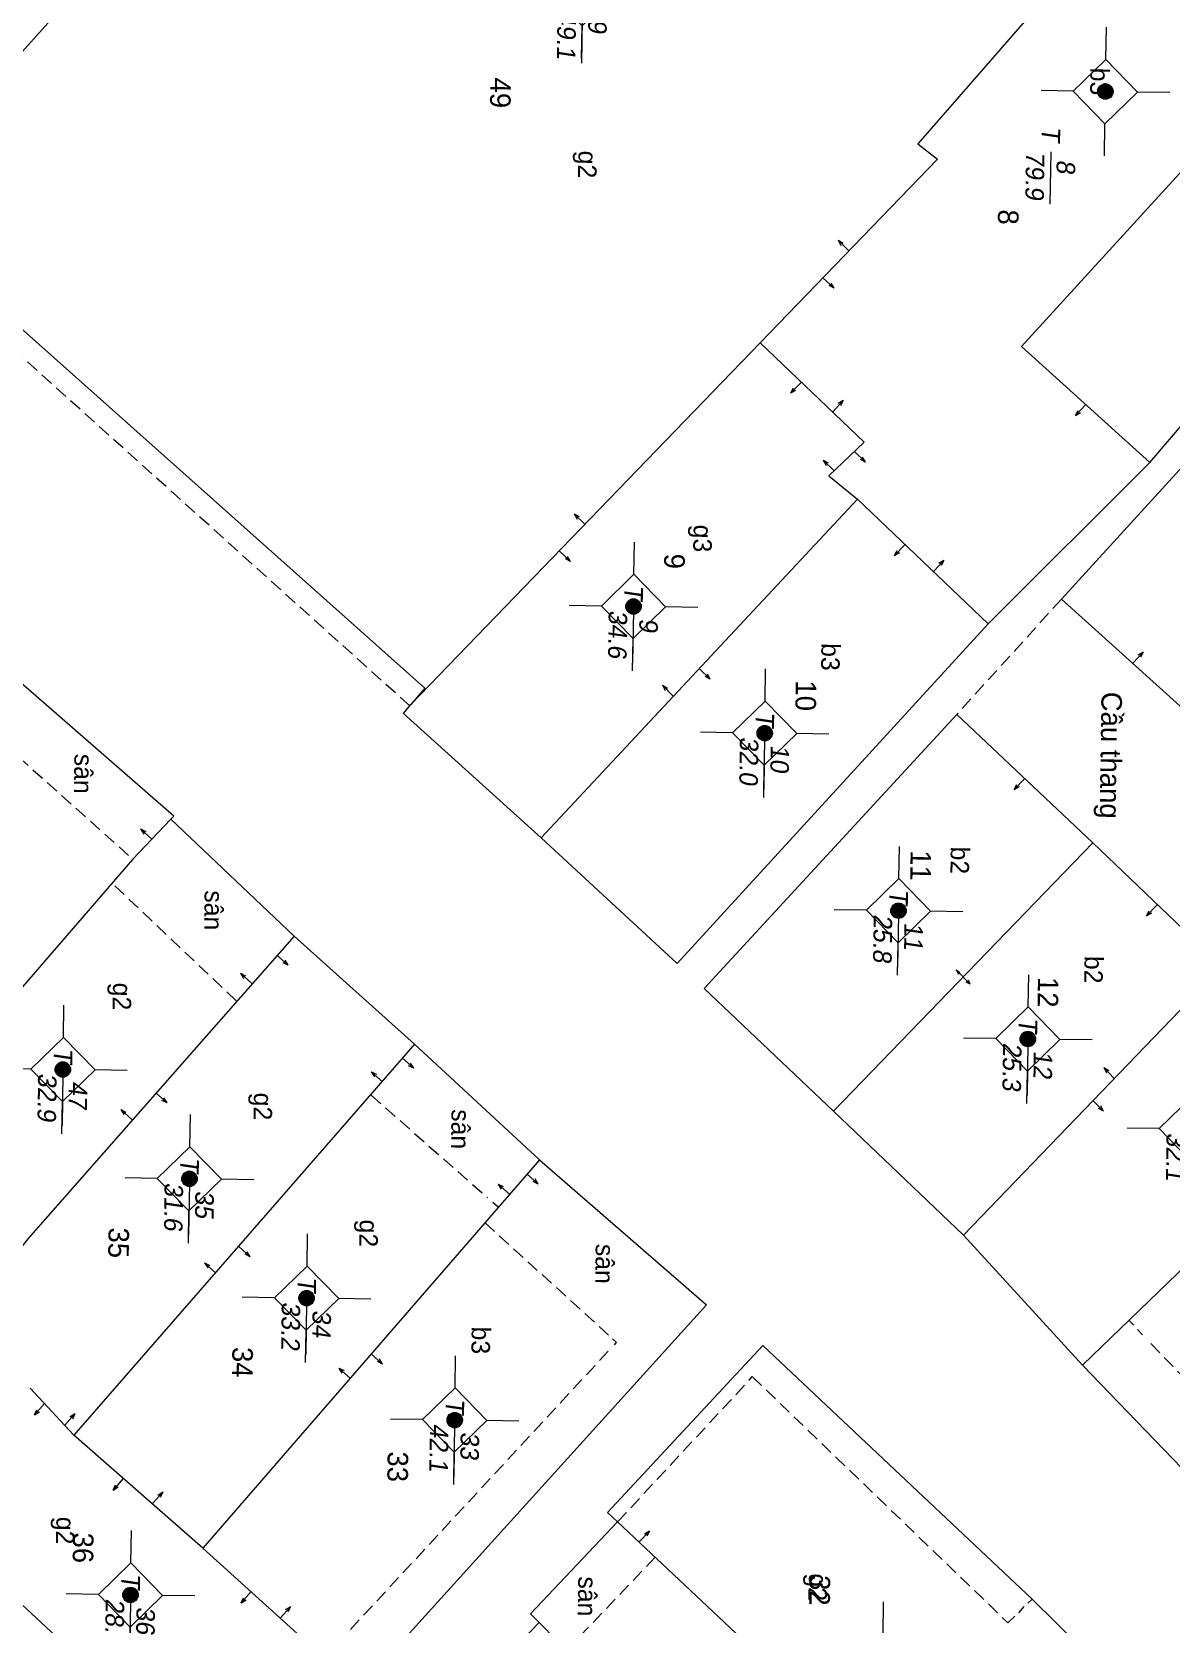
# Model space of a CAD drawing. Extents: x 601689 to 602595, y 1189742 to 1190763.
# Drawn here: x 602040.35 to 602062.51, y 1190643.84 to 1190674.8 of the extents above; entities that cross this region are included whole.
import ezdxf
from ezdxf.enums import TextEntityAlignment as Align

# ---------------------------------------------------------------- set-up
doc = ezdxf.new("R2010")
doc.units = 0
doc.header["$MEASUREMENT"] = 0
doc.linetypes.add('HIDDEN', pattern=[0.375, 0.25, -0.125])
for name, color, linetype in [('10', 250, 'Continuous'), ('11', 7, 'Continuous'), ('13', 7, 'Continuous'), ('14', 7, 'Continuous'), ('15', 7, 'Continuous'), ('16', 7, 'Continuous'), ('22', 7, 'Continuous'), ('53', 7, 'Continuous')]:
    doc.layers.add(name, color=color, linetype=linetype)
doc.styles.add('TXT', font='vnshx.shx')

# ---------------------------------------------------------------- blocks, each defined once
blk = doc.blocks.new('NH3R')
at = {"layer": '16', "color": 7, "linetype": 'Continuous', "lineweight": 0}
for p, q in [((0, 0), (0.297, -0.005)), ((0.297, -0.005), (0.186, 0.031)), ((0.297, -0.005), (0.189, -0.033))]:
    blk.add_line(p, q, dxfattribs=at)
blk = doc.blocks.new('NH3')
at = {"layer": '16', "color": 7, "linetype": 'Continuous', "lineweight": 0}
for p, q in [((-0.199, -0.002), (-0.113, 0.021)), ((0.197, -0.012), (0.107, 0.015)), ((-0.199, -0.002), (0.197, -0.012)), ((-0.199, -0.002), (-0.116, -0.035)), ((0.197, -0.012), (0.104, -0.027))]:
    blk.add_line(p, q, dxfattribs=at)
blk = doc.blocks.new('*M2360236023602360')
at = {"layer": '13', "color": 3, "linetype": 'Continuous', "lineweight": 0}
blk.add_line((602187.806, 1189722.294), (602188.826, 1189722.294), dxfattribs=at)
at = {"layer": '13', "color": 3, "linetype": 'Continuous', "lineweight": 0, "style": 'TXT', "oblique": 7.6055}
for s, p in [('13', (602187.956, 1189722.594)), ('32.1', (602187.806, 1189721.994))]:
    blk.add_text(s, height=0.36, dxfattribs=at).set_placement(p, align=Align.MIDDLE_LEFT)
blk.add_text('T', height=0.36, dxfattribs=at).set_placement((602187.609, 1189722.294), align=Align.MIDDLE_RIGHT)
blk = doc.blocks.new('*M2362236223622362')
at = {"layer": '13', "color": 3, "linetype": 'Continuous', "lineweight": 0}
blk.add_line((602167.659, 1189720.329), (602168.679, 1189720.329), dxfattribs=at)
at = {"layer": '13', "color": 3, "linetype": 'Continuous', "lineweight": 0, "style": 'TXT', "oblique": 7.6055}
for s, p in [('8', (602167.809, 1189720.629)), ('79.9', (602167.659, 1189720.029))]:
    blk.add_text(s, height=0.36, dxfattribs=at).set_placement(p, align=Align.MIDDLE_LEFT)
blk.add_text('T', height=0.36, dxfattribs=at).set_placement((602167.462, 1189720.329), align=Align.MIDDLE_RIGHT)
blk = doc.blocks.new('*M2363236323632363')
at = {"layer": '13', "color": 3, "linetype": 'Continuous', "lineweight": 0}
blk.add_line((602186.102, 1189719.088), (602187.122, 1189719.088), dxfattribs=at)
at = {"layer": '13', "color": 3, "linetype": 'Continuous', "lineweight": 0, "style": 'TXT', "oblique": 7.6055}
for s, p in [('12', (602186.252, 1189719.388)), ('25.3', (602186.102, 1189718.788))]:
    blk.add_text(s, height=0.36, dxfattribs=at).set_placement(p, align=Align.MIDDLE_LEFT)
blk.add_text('T', height=0.36, dxfattribs=at).set_placement((602185.905, 1189719.088), align=Align.MIDDLE_RIGHT)
blk = doc.blocks.new('*M2365236523652365')
at = {"layer": '13', "color": 3, "linetype": 'Continuous', "lineweight": 0}
blk.add_line((602183.644, 1189716.536), (602184.664, 1189716.536), dxfattribs=at)
at = {"layer": '13', "color": 3, "linetype": 'Continuous', "lineweight": 0, "style": 'TXT', "oblique": 7.6055}
for s, p in [('11', (602183.794, 1189716.836)), ('25.8', (602183.644, 1189716.236))]:
    blk.add_text(s, height=0.36, dxfattribs=at).set_placement(p, align=Align.MIDDLE_LEFT)
blk.add_text('T', height=0.36, dxfattribs=at).set_placement((602183.447, 1189716.536), align=Align.MIDDLE_RIGHT)
blk = doc.blocks.new('*M2368236823682368')
at = {"layer": '13', "color": 3, "linetype": 'Continuous', "lineweight": 0}
blk.add_line((602180.229, 1189713.884), (602181.249, 1189713.884), dxfattribs=at)
at = {"layer": '13', "color": 3, "linetype": 'Continuous', "lineweight": 0, "style": 'TXT', "oblique": 7.6055}
for s, p in [('10', (602180.379, 1189714.184)), ('32.0', (602180.229, 1189713.584))]:
    blk.add_text(s, height=0.36, dxfattribs=at).set_placement(p, align=Align.MIDDLE_LEFT)
blk.add_text('T', height=0.36, dxfattribs=at).set_placement((602180.032, 1189713.884), align=Align.MIDDLE_RIGHT)
blk = doc.blocks.new('*M2372237223722372')
at = {"layer": '13', "color": 3, "linetype": 'Continuous', "lineweight": 0}
blk.add_line((602177.804, 1189711.296), (602178.824, 1189711.296), dxfattribs=at)
at = {"layer": '13', "color": 3, "linetype": 'Continuous', "lineweight": 0, "style": 'TXT', "oblique": 7.6055}
for s, p in [('9', (602177.954, 1189711.596)), ('34.6', (602177.804, 1189710.996))]:
    blk.add_text(s, height=0.36, dxfattribs=at).set_placement(p, align=Align.MIDDLE_LEFT)
blk.add_text('T', height=0.36, dxfattribs=at).set_placement((602177.607, 1189711.296), align=Align.MIDDLE_RIGHT)
blk = doc.blocks.new('*M2373237323732373')
at = {"layer": '13', "color": 3, "linetype": 'Continuous', "lineweight": 0}
blk.add_line((602165.906, 1189710.132), (602167.181, 1189710.132), dxfattribs=at)
at = {"layer": '13', "color": 3, "linetype": 'Continuous', "lineweight": 0, "style": 'TXT', "oblique": 7.6055}
for s, p in [('49', (602166.056, 1189710.432)), ('349.1', (602165.906, 1189709.832))]:
    blk.add_text(s, height=0.36, dxfattribs=at).set_placement(p, align=Align.MIDDLE_LEFT)
blk.add_text('XD', height=0.36, dxfattribs=at).set_placement((602165.787, 1189710.132), align=Align.MIDDLE_RIGHT)
blk = doc.blocks.new('*M2376237623762376')
at = {"layer": '13', "color": 3, "linetype": 'Continuous', "lineweight": 0}
blk.add_line((602193.672, 1189708.049), (602194.692, 1189708.049), dxfattribs=at)
at = {"layer": '13', "color": 3, "linetype": 'Continuous', "lineweight": 0, "style": 'TXT', "oblique": 7.6055}
for s, p in [('33', (602193.822, 1189708.349)), ('42.1', (602193.672, 1189707.749))]:
    blk.add_text(s, height=0.36, dxfattribs=at).set_placement(p, align=Align.MIDDLE_LEFT)
blk.add_text('T', height=0.36, dxfattribs=at).set_placement((602193.475, 1189708.049), align=Align.MIDDLE_RIGHT)
blk = doc.blocks.new('*M2380238023802380')
at = {"layer": '13', "color": 3, "linetype": 'Continuous', "lineweight": 0}
blk.add_line((602191.344, 1189705.133), (602192.364, 1189705.133), dxfattribs=at)
at = {"layer": '13', "color": 3, "linetype": 'Continuous', "lineweight": 0, "style": 'TXT', "oblique": 7.6055}
for s, p in [('34', (602191.494, 1189705.433)), ('33.2', (602191.344, 1189704.833))]:
    blk.add_text(s, height=0.36, dxfattribs=at).set_placement(p, align=Align.MIDDLE_LEFT)
blk.add_text('T', height=0.36, dxfattribs=at).set_placement((602191.147, 1189705.133), align=Align.MIDDLE_RIGHT)
blk = doc.blocks.new('*M2382238223822382')
at = {"layer": '13', "color": 3, "linetype": 'Continuous', "lineweight": 0}
blk.add_line((602189.057, 1189702.821), (602190.077, 1189702.821), dxfattribs=at)
at = {"layer": '13', "color": 3, "linetype": 'Continuous', "lineweight": 0, "style": 'TXT', "oblique": 7.6055}
for s, p in [('35', (602189.207, 1189703.121)), ('31.6', (602189.057, 1189702.521))]:
    blk.add_text(s, height=0.36, dxfattribs=at).set_placement(p, align=Align.MIDDLE_LEFT)
blk.add_text('T', height=0.36, dxfattribs=at).set_placement((602188.86, 1189702.821), align=Align.MIDDLE_RIGHT)
blk = doc.blocks.new('*M2385238523852385')
at = {"layer": '13', "color": 3, "linetype": 'Continuous', "lineweight": 0}
blk.add_line((602197.163, 1189701.793), (602198.183, 1189701.793), dxfattribs=at)
at = {"layer": '13', "color": 3, "linetype": 'Continuous', "lineweight": 0, "style": 'TXT', "oblique": 7.6055}
for s, p in [('36', (602197.313, 1189702.093)), ('28.5', (602197.163, 1189701.493))]:
    blk.add_text(s, height=0.36, dxfattribs=at).set_placement(p, align=Align.MIDDLE_LEFT)
blk.add_text('T', height=0.36, dxfattribs=at).set_placement((602196.966, 1189701.793), align=Align.MIDDLE_RIGHT)
blk = doc.blocks.new('*M2387238723872387')
at = {"layer": '13', "color": 3, "linetype": 'Continuous', "lineweight": 0}
blk.add_line((602186.967, 1189700.329), (602187.987, 1189700.329), dxfattribs=at)
at = {"layer": '13', "color": 3, "linetype": 'Continuous', "lineweight": 0, "style": 'TXT', "oblique": 7.6055}
for s, p in [('47', (602187.117, 1189700.629)), ('32.9', (602186.967, 1189700.029))]:
    blk.add_text(s, height=0.36, dxfattribs=at).set_placement(p, align=Align.MIDDLE_LEFT)
blk.add_text('T', height=0.36, dxfattribs=at).set_placement((602186.77, 1189700.329), align=Align.MIDDLE_RIGHT)
blk = doc.blocks.new('CENTRD')
at = {"layer": '11', "linetype": 'Continuous', "lineweight": 0}
h = blk.add_hatch(color=2, dxfattribs=at)
edge = h.paths.add_edge_path()
edge.add_arc((0, 0), 0.15, 0, 360)
at = {"layer": '11', "color": 2, "linetype": 'Continuous', "lineweight": 0}
for p, q in [((0, 1.25), (0, 0.625)), ((0, 0.625), (-0.625, 0)), ((0.625, 0), (0, 0.625)), ((-0.625, 0), (-1.25, 0)), ((-0.625, 0), (0, -0.625)), ((0, -0.625), (0.625, 0)), ((1.25, 0), (0.625, 0)), ((0, -0.625), (0, -1.25))]:
    blk.add_line(p, q, dxfattribs=at)
blk.add_circle((0, 0), 0.15, dxfattribs=at)

msp = doc.modelspace()

# ---------------------------------------------------------------- linework, layer by layer
at = {"layer": '10', "color": 7, "linetype": 'Continuous', "lineweight": 0}
for p, q in [((602047.72, 1190661.725), (602054.517, 1190668.752)), ((602062.095, 1190666.429), (602058.952, 1190663.291)), ((602050.255, 1190659.13), (602056.405, 1190665.717)), ((602056.405, 1190665.717), (602058.952, 1190663.291)), ((602045.448, 1190657.217), (602043.049, 1190659.49)), ((602055.942, 1190653.812), (602060.984, 1190659.033)), ((602060.984, 1190659.033), (602063.501, 1190656.629)), ((602047.789, 1190655.115), (602045.448, 1190657.217)), ((602063.501, 1190656.629), (602058.469, 1190651.407)), ((602047.789, 1190655.115), (602041.165, 1190647.515)), ((602050.219, 1190652.871), (602047.789, 1190655.115)), ((602060.784, 1190648.875), (602067.332, 1190655.206)), ((602058.469, 1190651.407), (602055.942, 1190653.812)), ((602050.219, 1190652.871), (602043.675, 1190645.32)), ((602060.784, 1190648.875), (602058.469, 1190651.407)), ((602041.165, 1190647.515), (602040.317, 1190648.426)), ((602043.675, 1190645.32), (602041.165, 1190647.515)), ((602037.829, 1190646.37), (602044.564, 1190640.138)), ((602046.707, 1190642.578), (602043.675, 1190645.32)), ((602047.75, 1190641.324), (602050.215, 1190643.87)), ((602050.215, 1190643.87), (602057.021, 1190636.997))]:
    msp.add_line(p, q, dxfattribs=at)
for points in [[(602064.449, 1190680.497), (602054.623, 1190689.592), (602042.672, 1190677.225), (602037.686, 1190671.664), (602037.76, 1190671.183), (602037.916, 1190670.951), (602038.213, 1190670.746), (602047.994, 1190662.041), (602047.72, 1190661.725)], [(602064.449, 1190680.497), (602057.58, 1190672.621), (602057.966, 1190672.326), (602054.517, 1190668.752)], [(602067.932, 1190677.81), (602059.596, 1190668.683), (602062.095, 1190666.429)], [(602062.095, 1190666.429), (602064.93, 1190669.74), (602070.223, 1190675.718), (602067.932, 1190677.81)], [(602073.605, 1190672.922), (602070.887, 1190675.288), (602060.378, 1190663.772), (602063.135, 1190661.284)], [(602054.517, 1190668.752), (602056.54, 1190666.825), (602055.852, 1190666.165), (602056.405, 1190665.717)], [(602058.952, 1190663.291), (602052.901, 1190656.685), (602050.255, 1190659.13)], [(602043.049, 1190659.49), (602043.11, 1190659.549), (602039.928, 1190662.323), (602033.352, 1190654.672), (602033.451, 1190654.581)], [(602050.255, 1190659.13), (602047.578, 1190661.547), (602047.72, 1190661.725)], [(602055.942, 1190653.812), (602053.425, 1190656.197), (602058.338, 1190661.53), (602060.984, 1190659.033)], [(602043.049, 1190659.49), (602042.308, 1190658.71), (602036.455, 1190651.95)], [(602045.448, 1190657.217), (602040.278, 1190651.337), (602039.036, 1190649.784)], [(602050.219, 1190652.871), (602053.47, 1190650.047), (602046.707, 1190642.578)], [(602060.784, 1190648.875), (602063.239, 1190646.332), (602070.472, 1190652.333)], [(602051.742, 1190645.829), (602051.545, 1190646.012), (602054.569, 1190649.261), (602059.802, 1190644.329), (602062.279, 1190641.885), (602057.623, 1190637.848)], [(602050.215, 1190643.87), (602050.048, 1190644.043), (602051.742, 1190645.829)], [(602051.742, 1190645.829), (602056.659, 1190641.202), (602055.967, 1190640.371), (602057.623, 1190637.848)]]:
    msp.add_lwpolyline(points, dxfattribs=at)
at = {"layer": '14', "color": 6, "linetype": 'HIDDEN', "lineweight": 0}
for p, q in [((602039.809, 1190660.954), (602042.328, 1190658.699)), ((602044.321, 1190655.962), (602041.912, 1190658.245)), ((602046.946, 1190654.126), (602049.208, 1190652.135)), ((602049.317, 1190652.043), (602049.416, 1190651.952)), ((602049.162, 1190651.645), (602051.631, 1190649.401)), ((602061.785, 1190649.652), (602061.687, 1190649.753)), ((602061.953, 1190649.469), (602061.854, 1190649.571)), ((602046.036, 1190643.188), (602051.599, 1190649.192)), ((602051.641, 1190649.391), (602051.72, 1190649.32)), ((602051.68, 1190649.271), (602051.72, 1190649.32)), ((602063.855, 1190647.504), (602062.041, 1190649.368)), ((602051.742, 1190645.829), (602054.31, 1190648.594)), ((602054.31, 1190648.594), (602054.361, 1190648.654)), ((602054.361, 1190648.654), (602059.335, 1190643.866)), ((602052.473, 1190645.14), (602050.961, 1190643.56)), ((602059.548, 1190644.063), (602059.65, 1190644.181)), ((602059.721, 1190644.25), (602059.802, 1190644.329)), ((602059.467, 1190643.994), (602059.335, 1190643.866))]:
    msp.add_line(p, q, dxfattribs=at)
at = {"layer": '22', "color": 7, "linetype": 'HIDDEN', "lineweight": 0}
for p, q in [((602047.7, 1190661.696), (602037.929, 1190670.48)), ((602060.378, 1190663.772), (602058.338, 1190661.53))]:
    msp.add_line(p, q, dxfattribs=at)

# ---------------------------------------------------------------- block references
at = {"layer": '11', "color": 2, "linetype": 'Continuous', "lineweight": 0, "rotation": 269.1680420500809}
for p in [(602051.059, 1190675.541), (602061.23, 1190673.64), (602052.05, 1190663.628), (602054.603, 1190661.165), (602057.205, 1190657.712), (602059.721, 1190655.217), (602040.951, 1190654.625), (602062.902, 1190653.467), (602043.413, 1190652.499), (602045.691, 1190650.179), (602048.573, 1190647.808), (602042.267, 1190644.409), (602056.898, 1190643.026)]:
    msp.add_blockref('CENTRD', p, dxfattribs=at)
at = {"layer": '13', "color": 3, "linetype": 'Continuous', "lineweight": 0, "rotation": 269.1680420500809}
for name, p in [('*M2373237323732373', (-578790.27, 1810052.359)), ('*M2362236223622362', (-578791.333, 1810051.262)), ('*M2372237223722372', (-578790.27, 1810052.359)), ('*M2368236823682368', (-578790.27, 1810052.359)), ('*M2365236523652365', (-578790.27, 1810052.359)), ('*M2363236323632363', (-578790.27, 1810052.359)), ('*M2387238723872387', (-578790.27, 1810052.359)), ('*M2360236023602360', (-578790.27, 1810052.359)), ('*M2382238223822382', (-578790.27, 1810052.359)), ('*M2380238023802380', (-578790.27, 1810052.359)), ('*M2376237623762376', (-578790.27, 1810052.359)), ('*M2385238523852385', (-578790.27, 1810052.359))]:
    msp.add_blockref(name, p, dxfattribs=at)
at = {"layer": '16', "color": 7, "linetype": 'Continuous', "lineweight": 0}
for p, xscale, yscale, rotation in [((602056.241, 1190670.54), 1.000001415928477, 1.000001415928477, 136.0160902643828), ((602055.316, 1190667.992), 0.9999982523020008, 0.9999982523020008, 226.6678221525261), ((602055.929, 1190667.414), 1.000002895432599, 1.000002895432599, 47.92428923037047), ((602060.85, 1190667.556), 0.9999982360388844, 0.9999982360388844, 227.9432135540733), ((602057.333, 1190664.834), 0.9999982523020008, 0.9999982523020008, 226.6678221525261), ((602057.886, 1190664.306), 1.000002895432599, 1.000002895432599, 47.92428923037047), ((602061.761, 1190662.524), 1.000002895432599, 1.000002895432599, 47.92428923037047), ((602059.661, 1190660.282), 0.9999982523020008, 0.9999982523020008, 226.6678221525261), ((602062.237, 1190657.826), 1.000001576715964, 1.000001576715964, 226.3090667521124), ((602040.593, 1190648.132), 1.000001276608212, 1.000001276608212, 229.9963375315736), ((602042.123, 1190646.672), 1.000001276608212, 1.000001276608212, 229.9963375315736), ((602044.614, 1190644.478), 1.000001276608212, 1.000001276608212, 229.9963375315736)]:
    msp.add_blockref('NH3R', p, dxfattribs=dict(at, xscale=xscale, yscale=yscale, rotation=rotation))
for name, p, rotation in [('NH3R', (602055.735, 1190670.016), 318.9082297903078), ('NH3R', (602055.953, 1190666.263), 135.9974044589258), ('NH3R', (602056.348, 1190666.638), 316.9603629491519), ('NH3R', (602051.108, 1190665.22), 135.9974044589258), ('NH3R', (602050.611, 1190664.706), 316.9603629491519), ('NH3R', (602053.33, 1190662.419), 316.9603629491519), ('NH3R', (602052.822, 1190661.885), 135.9974044589258), ('NH3R', (602042.684, 1190659.104), 138.8414086952059), ('NH3R', (602045.113, 1190656.851), 318.9644597609028), ('NH3', (602058.457, 1190656.418), 135.9974044589258), ('NH3R', (602044.625, 1190656.298), 138.8039323838432), ('NH3R', (602047.555, 1190654.848), 318.9644597609028), ('NH3R', (602061.401, 1190654.448), 134.0444701009057), ('NH3R', (602047.17, 1190654.383), 138.8039323838432), ('NH3R', (602042.756, 1190654.174), 318.9644597609028), ('NH3R', (602042.299, 1190653.649), 138.8414086952059), ('NH3R', (602060.985, 1190654.023), 316.054033678583), ('NH3R', (602049.975, 1190652.595), 318.9644597609028), ('NH3R', (602049.639, 1190652.198), 138.8039323838432), ('NH3R', (602044.375, 1190651.181), 319.0873386038772), ('NH3R', (602043.928, 1190650.667), 138.8039323838432), ('NH3R', (602046.947, 1190649.095), 319.0873386038772), ('NH3R', (602046.54, 1190648.621), 138.8039323838432), ('NH3R', (602040.987, 1190647.708), 48.78538226816203), ('NH3R', (602042.697, 1190646.184), 48.78538226816203), ('NH3R', (602052.157, 1190645.434), 46.7431654991307), ('NH3R', (602045.176, 1190643.959), 48.78538226816203)]:
    msp.add_blockref(name, p, dxfattribs=dict(at, rotation=rotation))

# ---------------------------------------------------------------- texts
at = {"layer": '15', "color": 7, "linetype": 'Continuous', "lineweight": 0, "style": 'TXT'}
for s, p in [('b3', (602061.12, 1190674.102)), ('g2', (602051.158, 1190672.489)), ('g3', (602053.399, 1190665.217)), ('b3', (602055.886, 1190662.914)), ('s%%169n', (602041.357, 1190660.763)), ('b2', (602058.402, 1190658.959)), ('s%%169n', (602043.89, 1190658.108)), ('b2', (602061.004, 1190656.833)), ('g2', (602042.105, 1190656.312)), ('g2', (602044.846, 1190654.174)), ('s%%169n', (602048.692, 1190653.852)), ('g2', (602046.903, 1190651.706)), ('s%%169n', (602051.496, 1190651.234)), ('b3', (602049.084, 1190649.626)), ('g2', (602041.003, 1190645.927)), ('g2', (602055.639, 1190644.826)), ('s%%169n', (602051.157, 1190644.768))]:
    msp.add_text(s, height=0.36, rotation=269.2144, dxfattribs=at).set_placement(p, align=Align.MIDDLE_LEFT)
at = {"layer": '22', "color": 7, "linetype": 'HIDDEN', "lineweight": 0, "style": 'TXT'}
msp.add_text('C%%199u thang', height=0.4, rotation=269.2144, dxfattribs=at).set_placement((602061.354, 1190661.969), align=Align.MIDDLE_LEFT)
at = {"layer": '53', "color": 200, "linetype": 'Continuous', "lineweight": 0, "style": 'TXT'}
for s, p in [('49', (602049.467, 1190673.912)), ('8', (602059.342, 1190671.347)), ('9', (602052.85, 1190664.655)), ('10', (602055.407, 1190662.19)), ('11', (602057.641, 1190658.889)), ('12', (602060.118, 1190656.425)), ('35', (602042.04, 1190651.553)), ('34', (602044.449, 1190649.23)), ('33', (602047.47, 1190647.199)), ('36', (602041.349, 1190645.622)), ('32', (602055.678, 1190644.795))]:
    msp.add_text(s, height=0.4, rotation=269.2144, dxfattribs=at).set_placement(p, align=Align.MIDDLE_LEFT)

doc.saveas('drawing.dxf')
